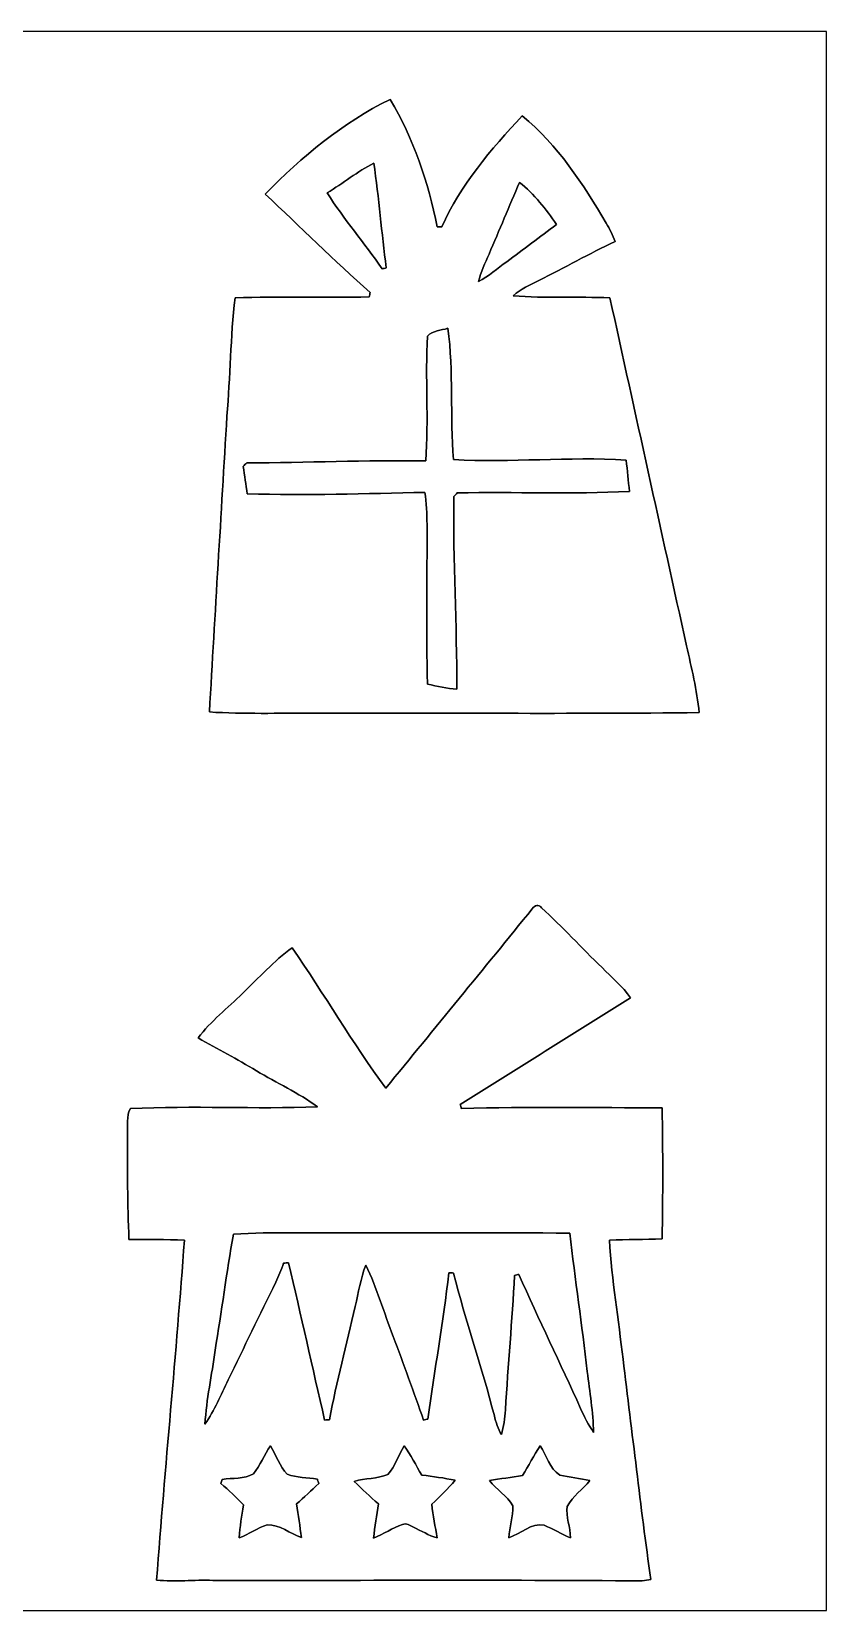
# Model space of a CAD drawing. Header units: centimetres. Extents: x -16.8 to 16.8, y -16.7 to 16.7.
# Drawn here: x 0 to 16.77, y -16.67 to 16.67 of the extents above; entities that cross this region are included whole.
import ezdxf

# ---------------------------------------------------------------- set-up
doc = ezdxf.new("R2010")
doc.units = ezdxf.units.CM
doc.header["$MEASUREMENT"] = 0
doc.layers.add('Layer 1', color=7, linetype='Continuous')

msp = doc.modelspace()

# ---------------------------------------------------------------- linework, layer by layer
at = {"layer": 'Layer 1', "color": 7}
for points, knots in [([(-16.77458, 16.66875), (-16.77458, 16.66875), (16.77458, 16.66875), (16.77458, 16.66875), (16.77458, 16.66875), (16.77458, 16.66875), (16.77458, -16.66875), (16.77458, -16.66875), (16.77458, -16.66875), (16.77458, -16.66875), (-16.77458, -16.66875), (-16.77458, -16.66875), (-16.77458, -16.66875), (-16.77458, -16.66875), (-16.77458, 16.66875), (-16.77458, 16.66875), (-16.77458, 16.66875), (-16.77458, 16.66875), (-16.77458, 16.66875), (-16.77458, 16.66875)], [0, 0, 0, 0, 0.16666667, 0.16666667, 0.16666667, 0.16666667, 0.33333333, 0.33333333, 0.33333333, 0.33333333, 0.5, 0.5, 0.5, 0.5, 0.66666667, 0.66666667, 0.66666667, 0.66666667, 1, 1, 1, 1]), ([(4.93113, 13.23693), (5.6702, 12.54654), (6.38598, 11.83076), (7.14375, 11.15977), (7.14375, 11.15977), (7.13952, 11.13684), (7.13105, 11.09063), (7.12682, 11.0677), (7.12682, 11.0677), (6.18243, 11.04406), (5.23734, 11.07687), (4.29295, 11.04829), (4.29295, 11.04829), (4.19735, 10.21856), (4.19417, 9.38177), (4.12115, 8.55027), (4.12115, 8.55027), (4.00297, 6.46712), (3.86927, 4.38503), (3.75356, 2.30188), (3.75356, 2.30188), (4.48275, 2.25601), (5.21406, 2.27965), (5.94431, 2.27577), (5.94431, 2.27577), (8.65893, 2.28388), (11.37391, 2.25813), (14.08818, 2.28847), (14.08818, 2.28847), (14.04549, 2.76613), (13.92449, 3.23109), (13.8243, 3.69852), (13.8243, 3.69852), (13.27997, 6.14786), (12.74516, 8.59931), (12.2047, 11.04971), (12.2047, 11.04971), (11.52454, 11.07123), (10.84298, 11.03559), (10.16423, 11.09098), (10.16423, 11.09098), (10.32157, 11.2335), (10.52019, 11.31641), (10.70575, 11.41448), (10.70575, 11.41448), (11.24514, 11.68224), (11.77114, 11.97716), (12.31406, 12.23786), (12.31406, 12.23786), (12.26644, 12.37192), (12.20082, 12.49892), (12.1285, 12.62133), (12.1285, 12.62133), (11.64202, 13.44965), (11.10368, 14.27304), (10.35438, 14.88863), (10.35438, 14.88863), (9.69327, 14.18414), (9.05686, 13.4306), (8.65505, 12.54407), (8.65505, 12.54407), (8.63177, 12.54372), (8.58449, 12.54372), (8.56121, 12.54337), (8.56121, 12.54337), (8.37071, 13.48317), (8.06379, 14.41274), (7.56497, 15.23577), (7.56497, 15.23577), (6.56555, 14.74964), (5.70583, 14.02468), (4.93113, 13.23693), (4.93113, 13.23693), (4.93113, 13.23693), (4.93113, 13.23693), (4.93113, 13.23693)], [0, 0, 0, 0, 0.05, 0.05, 0.05, 0.05, 0.1, 0.1, 0.1, 0.1, 0.15, 0.15, 0.15, 0.15, 0.2, 0.2, 0.2, 0.2, 0.25, 0.25, 0.25, 0.25, 0.3, 0.3, 0.3, 0.3, 0.35, 0.35, 0.35, 0.35, 0.4, 0.4, 0.4, 0.4, 0.45, 0.45, 0.45, 0.45, 0.5, 0.5, 0.5, 0.5, 0.55, 0.55, 0.55, 0.55, 0.6, 0.6, 0.6, 0.6, 0.65, 0.65, 0.65, 0.65, 0.7, 0.7, 0.7, 0.7, 0.75, 0.75, 0.75, 0.75, 0.8, 0.8, 0.8, 0.8, 0.85, 0.85, 0.85, 0.85, 0.9, 0.9, 0.9, 0.9, 1, 1, 1, 1]), ([(6.23958, 13.26197), (6.57084, 13.46553), (6.87599, 13.71388), (7.22312, 13.89168), (7.22312, 13.89168), (7.33143, 13.15685), (7.38576, 12.41566), (7.48594, 11.67977), (7.48594, 11.67977), (7.46407, 11.67447), (7.41997, 11.66354), (7.3981, 11.65789), (7.3981, 11.65789), (7.02839, 12.20435), (6.5913, 12.70353), (6.23958, 13.26197)], [0, 0, 0, 0, 0.2, 0.2, 0.2, 0.2, 0.4, 0.4, 0.4, 0.4, 0.6, 0.6, 0.6, 0.6, 1, 1, 1, 1]), ([(10.29935, 13.48493), (10.60979, 13.23763), (10.85815, 12.9219), (11.07863, 12.59381), (11.07863, 12.59381), (10.72797, 12.33311), (10.37625, 12.07382), (10.02982, 11.80712), (10.02982, 11.80712), (9.82839, 11.66989), (9.65059, 11.49526), (9.42869, 11.39014), (9.42869, 11.39014), (9.48267, 11.59157), (9.57157, 11.78101), (9.65412, 11.97187), (9.65412, 11.97187), (9.87672, 12.47281), (10.07604, 12.98399), (10.29935, 13.48493)], [0, 0, 0, 0, 0.16666667, 0.16666667, 0.16666667, 0.16666667, 0.33333333, 0.33333333, 0.33333333, 0.33333333, 0.5, 0.5, 0.5, 0.5, 0.66666667, 0.66666667, 0.66666667, 0.66666667, 1, 1, 1, 1]), ([(8.35589, 10.23832), (8.46314, 10.35861), (8.642, 10.35614), (8.78664, 10.40412), (8.78664, 10.40412), (8.90834, 9.48408), (8.83214, 8.5531), (8.9027, 7.63023), (8.9027, 7.63023), (10.11661, 7.56109), (11.33334, 7.69867), (12.54831, 7.62035), (12.54831, 7.62035), (12.57335, 7.40022), (12.59699, 7.18009), (12.61674, 6.9596), (12.61674, 6.9596), (11.40742, 6.89751), (10.19563, 6.95149), (8.98525, 6.92856), (8.98525, 6.92856), (8.9602, 6.90316), (8.93586, 6.87776), (8.91152, 6.85236), (8.91152, 6.85236), (8.89317, 5.49593), (8.97572, 4.14055), (8.97749, 2.78377), (8.97749, 2.78377), (8.76723, 2.80035), (8.56051, 2.84586), (8.35484, 2.89066), (8.35484, 2.89066), (8.32838, 4.01426), (8.34919, 5.13821), (8.34602, 6.26181), (8.34602, 6.26181), (8.33861, 6.48829), (8.34037, 6.71618), (8.30121, 6.93949), (8.30121, 6.93949), (7.05167, 6.91162), (5.80178, 6.86999), (4.55189, 6.9088), (4.55189, 6.9088), (4.52402, 7.10177), (4.49615, 7.29474), (4.46546, 7.487), (4.46546, 7.487), (4.49051, 7.5124), (4.51626, 7.53745), (4.54201, 7.56214), (4.54201, 7.56214), (5.80072, 7.5625), (7.05802, 7.62459), (8.31709, 7.60307), (8.31709, 7.60307), (8.38376, 8.48007), (8.30545, 9.36237), (8.35589, 10.23832)], [0, 0, 0, 0, 0.0625, 0.0625, 0.0625, 0.0625, 0.125, 0.125, 0.125, 0.125, 0.1875, 0.1875, 0.1875, 0.1875, 0.25, 0.25, 0.25, 0.25, 0.3125, 0.3125, 0.3125, 0.3125, 0.375, 0.375, 0.375, 0.375, 0.4375, 0.4375, 0.4375, 0.4375, 0.5, 0.5, 0.5, 0.5, 0.5625, 0.5625, 0.5625, 0.5625, 0.625, 0.625, 0.625, 0.625, 0.6875, 0.6875, 0.6875, 0.6875, 0.75, 0.75, 0.75, 0.75, 0.8125, 0.8125, 0.8125, 0.8125, 0.875, 0.875, 0.875, 0.875, 1, 1, 1, 1]), ([(10.56746, -1.85279), (9.54123, -3.11891), (8.50688, -4.37903), (7.47536, -5.64092), (7.47536, -5.64092), (6.76875, -4.68595), (6.17396, -3.65337), (5.49945, -2.67547), (5.49945, -2.67547), (5.11351, -2.95451), (4.79707, -3.31541), (4.45206, -3.64067), (4.45206, -3.64067), (4.13949, -3.95393), (3.78178, -4.22628), (3.51367, -4.58117), (3.51367, -4.58117), (3.9243, -4.81154), (4.34128, -5.03132), (4.74486, -5.27403), (4.74486, -5.27403), (5.17243, -5.53156), (5.62927, -5.7404), (6.03567, -6.03285), (6.03567, -6.03285), (4.71911, -6.08824), (3.39972, -6.00745), (2.08456, -6.07166), (2.08456, -6.07166), (1.98896, -6.23499), (2.04047, -6.43502), (2.02353, -6.61423), (2.02353, -6.61423), (2.02882, -7.35436), (2.01789, -8.09519), (2.05528, -8.83461), (2.05528, -8.83461), (2.44475, -8.83603), (2.83457, -8.83744), (3.22474, -8.84943), (3.22474, -8.84943), (3.05082, -11.24409), (2.8194, -13.63486), (2.63772, -16.02916), (2.63772, -16.02916), (3.03318, -16.06479), (3.43076, -16.02211), (3.82764, -16.0341), (3.82764, -16.0341), (6.84812, -16.03939), (9.86896, -16.02034), (12.88909, -16.04539), (12.88909, -16.04539), (12.94906, -16.03975), (13.00903, -16.02811), (13.06901, -16.01752), (13.06901, -16.01752), (12.85064, -14.47024), (12.67742, -12.91625), (12.48269, -11.36579), (12.48269, -11.36579), (12.38814, -10.52724), (12.24209, -9.69363), (12.19517, -8.85049), (12.19517, -8.85049), (12.5663, -8.83885), (12.93742, -8.83497), (13.30889, -8.82403), (13.30889, -8.82403), (13.3223, -7.90222), (13.32547, -6.98006), (13.30607, -6.05861), (13.30607, -6.05861), (11.89355, -6.05014), (10.47997, -6.03109), (9.06815, -6.07131), (9.06815, -6.07131), (9.06286, -6.04943), (9.05192, -6.00534), (9.04663, -5.98311), (9.04663, -5.98311), (10.24608, -5.23734), (11.43847, -4.48063), (12.63862, -3.73592), (12.63862, -3.73592), (12.47916, -3.48791), (12.23857, -3.30764), (12.03925, -3.09492), (12.03925, -3.09492), (11.60639, -2.68146), (11.20634, -2.23344), (10.76219, -1.83233), (10.76219, -1.83233), (10.7061, -1.74449), (10.6112, -1.78682), (10.56746, -1.85279)], [0, 0, 0, 0, 0.04, 0.04, 0.04, 0.04, 0.08, 0.08, 0.08, 0.08, 0.12, 0.12, 0.12, 0.12, 0.16, 0.16, 0.16, 0.16, 0.2, 0.2, 0.2, 0.2, 0.24, 0.24, 0.24, 0.24, 0.28, 0.28, 0.28, 0.28, 0.32, 0.32, 0.32, 0.32, 0.36, 0.36, 0.36, 0.36, 0.4, 0.4, 0.4, 0.4, 0.44, 0.44, 0.44, 0.44, 0.48, 0.48, 0.48, 0.48, 0.52, 0.52, 0.52, 0.52, 0.56, 0.56, 0.56, 0.56, 0.6, 0.6, 0.6, 0.6, 0.64, 0.64, 0.64, 0.64, 0.68, 0.68, 0.68, 0.68, 0.72, 0.72, 0.72, 0.72, 0.76, 0.76, 0.76, 0.76, 0.8, 0.8, 0.8, 0.8, 0.84, 0.84, 0.84, 0.84, 0.88, 0.88, 0.88, 0.88, 0.92, 0.92, 0.92, 0.92, 1, 1, 1, 1]), ([(4.25803, -8.72349), (5.10117, -8.66951), (5.94677, -8.70444), (6.79097, -8.69632), (6.79097, -8.69632), (8.31321, -8.70126), (9.8358, -8.68468), (11.35803, -8.70373), (11.35803, -8.70373), (11.47516, -9.67846), (11.6138, -10.65071), (11.72704, -11.62579), (11.72704, -11.62579), (11.77678, -12.05406), (11.85369, -12.48022), (11.85968, -12.91272), (11.85968, -12.91272), (11.75844, -12.74762), (11.66248, -12.5797), (11.58452, -12.40261), (11.58452, -12.40261), (11.16154, -11.45469), (10.70222, -10.52371), (10.28382, -9.57404), (10.28382, -9.57404), (10.26125, -9.57933), (10.21609, -9.58991), (10.19351, -9.5952), (10.19351, -9.5952), (10.14342, -10.54312), (10.05522, -11.48856), (10.0009, -12.43612), (10.0009, -12.43612), (9.98784, -12.61075), (9.96139, -12.78502), (9.91658, -12.95506), (9.91658, -12.95506), (9.84356, -12.83264), (9.79876, -12.69577), (9.7663, -12.55818), (9.7663, -12.55818), (9.50383, -11.54642), (9.16376, -10.55652), (8.90446, -9.54405), (8.90446, -9.54405), (8.87942, -9.5437), (8.83003, -9.54299), (8.80533, -9.54299), (8.80533, -9.54299), (8.69244, -10.57592), (8.5023, -11.59863), (8.36224, -12.62803), (8.36224, -12.62803), (8.34002, -12.63403), (8.29522, -12.64602), (8.27299, -12.65202), (8.27299, -12.65202), (8.06591, -12.06077), (7.85213, -11.47233), (7.63376, -10.88531), (7.63376, -10.88531), (7.43444, -10.38437), (7.29156, -9.8612), (7.05167, -9.37683), (7.05167, -9.37683), (6.94796, -9.65976), (6.89892, -9.95856), (6.82837, -10.25102), (6.82837, -10.25102), (6.65268, -11.04971), (6.43008, -11.83781), (6.28932, -12.64391), (6.28932, -12.64391), (6.26322, -12.64532), (6.21136, -12.64779), (6.18525, -12.64885), (6.18525, -12.64885), (5.92667, -11.54289), (5.68784, -10.43199), (5.42184, -9.3278), (5.42184, -9.3278), (5.39609, -9.32991), (5.34458, -9.33485), (5.31883, -9.33732), (5.31883, -9.33732), (5.26874, -9.47385), (5.21547, -9.60931), (5.15161, -9.73984), (5.15161, -9.73984), (4.81365, -10.42564), (4.48522, -11.11603), (4.1469, -11.80112), (4.1469, -11.80112), (3.98992, -12.11545), (3.86539, -12.44741), (3.65901, -12.73457), (3.65901, -12.73457), (3.69076, -12.2107), (3.8033, -11.69599), (3.87315, -11.17635), (3.87315, -11.17635), (4.00932, -10.36002), (4.11409, -9.53876), (4.25803, -8.72349)], [0, 0, 0, 0, 0.03703704, 0.03703704, 0.03703704, 0.03703704, 0.07407407, 0.07407407, 0.07407407, 0.07407407, 0.11111111, 0.11111111, 0.11111111, 0.11111111, 0.14814815, 0.14814815, 0.14814815, 0.14814815, 0.18518519, 0.18518519, 0.18518519, 0.18518519, 0.22222222, 0.22222222, 0.22222222, 0.22222222, 0.25925926, 0.25925926, 0.25925926, 0.25925926, 0.2962963, 0.2962963, 0.2962963, 0.2962963, 0.33333333, 0.33333333, 0.33333333, 0.33333333, 0.37037037, 0.37037037, 0.37037037, 0.37037037, 0.40740741, 0.40740741, 0.40740741, 0.40740741, 0.44444444, 0.44444444, 0.44444444, 0.44444444, 0.48148148, 0.48148148, 0.48148148, 0.48148148, 0.51851852, 0.51851852, 0.51851852, 0.51851852, 0.55555556, 0.55555556, 0.55555556, 0.55555556, 0.59259259, 0.59259259, 0.59259259, 0.59259259, 0.62962963, 0.62962963, 0.62962963, 0.62962963, 0.66666667, 0.66666667, 0.66666667, 0.66666667, 0.7037037, 0.7037037, 0.7037037, 0.7037037, 0.74074074, 0.74074074, 0.74074074, 0.74074074, 0.77777778, 0.77777778, 0.77777778, 0.77777778, 0.81481481, 0.81481481, 0.81481481, 0.81481481, 0.85185185, 0.85185185, 0.85185185, 0.85185185, 0.88888889, 0.88888889, 0.88888889, 0.88888889, 0.92592593, 0.92592593, 0.92592593, 0.92592593, 1, 1, 1, 1]), ([(4.68136, -13.78268), (4.83482, -13.60946), (4.90502, -13.37945), (5.04225, -13.19354), (5.04225, -13.19354), (5.16361, -13.38933), (5.23099, -13.62745), (5.39397, -13.79502), (5.39397, -13.79502), (5.59647, -13.86769), (5.81942, -13.86417), (6.03074, -13.89733), (6.03074, -13.89733), (6.03814, -13.92061), (6.05331, -13.96788), (6.06072, -13.99152), (6.06072, -13.99152), (5.90479, -14.13439), (5.75098, -14.27974), (5.59329, -14.42085), (5.59329, -14.42085), (5.62716, -14.65756), (5.6642, -14.89393), (5.6956, -15.13134), (5.6956, -15.13134), (5.45324, -15.04879), (5.24087, -14.84877), (4.97381, -14.86288), (4.97381, -14.86288), (4.76426, -14.92391), (4.58717, -15.06255), (4.3815, -15.13522), (4.3815, -15.13522), (4.38961, -14.90133), (4.44182, -14.67167), (4.47252, -14.44096), (4.47252, -14.44096), (4.318, -14.28503), (4.16313, -14.13051), (3.99732, -13.98764), (3.99732, -13.98764), (4.00332, -13.96647), (4.01567, -13.92484), (4.02202, -13.90368), (4.02202, -13.90368), (4.23686, -13.86311), (4.4891, -13.90544), (4.68136, -13.78268)], [0, 0, 0, 0, 0.07692308, 0.07692308, 0.07692308, 0.07692308, 0.15384615, 0.15384615, 0.15384615, 0.15384615, 0.23076923, 0.23076923, 0.23076923, 0.23076923, 0.30769231, 0.30769231, 0.30769231, 0.30769231, 0.38461538, 0.38461538, 0.38461538, 0.38461538, 0.46153846, 0.46153846, 0.46153846, 0.46153846, 0.53846154, 0.53846154, 0.53846154, 0.53846154, 0.61538462, 0.61538462, 0.61538462, 0.61538462, 0.69230769, 0.69230769, 0.69230769, 0.69230769, 0.76923077, 0.76923077, 0.76923077, 0.76923077, 0.84615385, 0.84615385, 0.84615385, 0.84615385, 1, 1, 1, 1]), ([(7.86095, -13.19248), (8.00876, -13.38439), (8.1093, -13.60629), (8.23701, -13.81125), (8.23701, -13.81125), (8.47196, -13.84265), (8.70797, -13.87052), (8.93974, -13.92132), (8.93974, -13.92132), (8.78417, -14.09806), (8.6166, -14.26457), (8.44621, -14.42755), (8.44621, -14.42755), (8.4709, -14.66603), (8.52099, -14.90133), (8.55768, -15.13805), (8.55768, -15.13805), (8.382, -15.08301), (8.22184, -14.99023), (8.0585, -14.90733), (8.0585, -14.90733), (7.9883, -14.87593), (7.90963, -14.82161), (7.82955, -14.85265), (7.82955, -14.85265), (7.61894, -14.93379), (7.42597, -15.05303), (7.21854, -15.14052), (7.21854, -15.14052), (7.24323, -14.89886), (7.28486, -14.65933), (7.31908, -14.41944), (7.31908, -14.41944), (7.14481, -14.26527), (6.97265, -14.10864), (6.80932, -13.94354), (6.80932, -13.94354), (7.04039, -13.87404), (7.29615, -13.89204), (7.51875, -13.79643), (7.51875, -13.79643), (7.67327, -13.62322), (7.74488, -13.39215), (7.86095, -13.19248)], [0, 0, 0, 0, 0.08333333, 0.08333333, 0.08333333, 0.08333333, 0.16666667, 0.16666667, 0.16666667, 0.16666667, 0.25, 0.25, 0.25, 0.25, 0.33333333, 0.33333333, 0.33333333, 0.33333333, 0.41666667, 0.41666667, 0.41666667, 0.41666667, 0.5, 0.5, 0.5, 0.5, 0.58333333, 0.58333333, 0.58333333, 0.58333333, 0.66666667, 0.66666667, 0.66666667, 0.66666667, 0.75, 0.75, 0.75, 0.75, 0.83333333, 0.83333333, 0.83333333, 0.83333333, 1, 1, 1, 1]), ([(10.36038, -13.82219), (10.48456, -13.61193), (10.60132, -13.39779), (10.73291, -13.19213), (10.73291, -13.19213), (10.8779, -13.39427), (10.92941, -13.66838), (11.14637, -13.81125), (11.14637, -13.81125), (11.35733, -13.85711), (11.57252, -13.88039), (11.78419, -13.92343), (11.78419, -13.92343), (11.63391, -14.11358), (11.42118, -14.25787), (11.30371, -14.47236), (11.30371, -14.47236), (11.27795, -14.69284), (11.36615, -14.91297), (11.37638, -15.13381), (11.37638, -15.13381), (11.1827, -15.06255), (11.0109, -14.94367), (10.81864, -14.87099), (10.81864, -14.87099), (10.54029, -14.81349), (10.32228, -15.05126), (10.07357, -15.13276), (10.07357, -15.13276), (10.08944, -14.90698), (10.16353, -14.68437), (10.15824, -14.4586), (10.15824, -14.4586), (10.03688, -14.24658), (9.8111, -14.11852), (9.66082, -13.92837), (9.66082, -13.92837), (9.8933, -13.88886), (10.12684, -13.85499), (10.36038, -13.82219)], [0, 0, 0, 0, 0.09090909, 0.09090909, 0.09090909, 0.09090909, 0.18181818, 0.18181818, 0.18181818, 0.18181818, 0.27272727, 0.27272727, 0.27272727, 0.27272727, 0.36363636, 0.36363636, 0.36363636, 0.36363636, 0.45454545, 0.45454545, 0.45454545, 0.45454545, 0.54545455, 0.54545455, 0.54545455, 0.54545455, 0.63636364, 0.63636364, 0.63636364, 0.63636364, 0.72727273, 0.72727273, 0.72727273, 0.72727273, 0.81818182, 0.81818182, 0.81818182, 0.81818182, 1, 1, 1, 1])]:
    msp.add_open_spline(points, degree=3, knots=knots, dxfattribs=at)
at = {"layer": 'Layer 1', "color": 251}
for points, knots in [([(4.93113, 13.23693), (5.70583, 14.02468), (6.56555, 14.74964), (7.56497, 15.23577), (7.56497, 15.23577), (8.06379, 14.41274), (8.37071, 13.48317), (8.56121, 12.54337), (8.56121, 12.54337), (8.58449, 12.54372), (8.63177, 12.54372), (8.65505, 12.54407), (8.65505, 12.54407), (9.05686, 13.4306), (9.69327, 14.18414), (10.35438, 14.88863), (10.35438, 14.88863), (11.10368, 14.27304), (11.64202, 13.44965), (12.1285, 12.62133), (12.1285, 12.62133), (12.20082, 12.49892), (12.26644, 12.37192), (12.31406, 12.23786), (12.31406, 12.23786), (11.77114, 11.97716), (11.24514, 11.68224), (10.70575, 11.41448), (10.70575, 11.41448), (10.52019, 11.31641), (10.32157, 11.2335), (10.16423, 11.09098), (10.16423, 11.09098), (10.84298, 11.03559), (11.52454, 11.07123), (12.2047, 11.04971), (12.2047, 11.04971), (12.74516, 8.59931), (13.27997, 6.14786), (13.8243, 3.69852), (13.8243, 3.69852), (13.92449, 3.23109), (14.04549, 2.76613), (14.08818, 2.28847), (14.08818, 2.28847), (11.37391, 2.25813), (8.65893, 2.28388), (5.94431, 2.27577), (5.94431, 2.27577), (5.21406, 2.27965), (4.48275, 2.25601), (3.75356, 2.30188), (3.75356, 2.30188), (3.86927, 4.38503), (4.00297, 6.46712), (4.12115, 8.55027), (4.12115, 8.55027), (4.19417, 9.38177), (4.19735, 10.21856), (4.29295, 11.04829), (4.29295, 11.04829), (5.23734, 11.07687), (6.18243, 11.04406), (7.12682, 11.0677), (7.12682, 11.0677), (7.13105, 11.09063), (7.13952, 11.13684), (7.14375, 11.15977), (7.14375, 11.15977), (6.38598, 11.83076), (5.6702, 12.54654), (4.93113, 13.23693), (4.93113, 13.23693), (4.93113, 13.23693), (4.93113, 13.23693), (4.93113, 13.23693)], [0, 0, 0, 0, 0.05, 0.05, 0.05, 0.05, 0.1, 0.1, 0.1, 0.1, 0.15, 0.15, 0.15, 0.15, 0.2, 0.2, 0.2, 0.2, 0.25, 0.25, 0.25, 0.25, 0.3, 0.3, 0.3, 0.3, 0.35, 0.35, 0.35, 0.35, 0.4, 0.4, 0.4, 0.4, 0.45, 0.45, 0.45, 0.45, 0.5, 0.5, 0.5, 0.5, 0.55, 0.55, 0.55, 0.55, 0.6, 0.6, 0.6, 0.6, 0.65, 0.65, 0.65, 0.65, 0.7, 0.7, 0.7, 0.7, 0.75, 0.75, 0.75, 0.75, 0.8, 0.8, 0.8, 0.8, 0.85, 0.85, 0.85, 0.85, 0.9, 0.9, 0.9, 0.9, 1, 1, 1, 1]), ([(6.23958, 13.26197), (6.5913, 12.70353), (7.02839, 12.20435), (7.3981, 11.65789), (7.3981, 11.65789), (7.41997, 11.66354), (7.46407, 11.67447), (7.48594, 11.67977), (7.48594, 11.67977), (7.38576, 12.41566), (7.33143, 13.15685), (7.22312, 13.89168), (7.22312, 13.89168), (6.87599, 13.71388), (6.57084, 13.46553), (6.23958, 13.26197), (6.23958, 13.26197), (6.23958, 13.26197), (6.23958, 13.26197), (6.23958, 13.26197)], [0, 0, 0, 0, 0.16666667, 0.16666667, 0.16666667, 0.16666667, 0.33333333, 0.33333333, 0.33333333, 0.33333333, 0.5, 0.5, 0.5, 0.5, 0.66666667, 0.66666667, 0.66666667, 0.66666667, 1, 1, 1, 1]), ([(10.29935, 13.48493), (10.07604, 12.98399), (9.87672, 12.47281), (9.65412, 11.97187), (9.65412, 11.97187), (9.57157, 11.78101), (9.48267, 11.59157), (9.42869, 11.39014), (9.42869, 11.39014), (9.65059, 11.49526), (9.82839, 11.66989), (10.02982, 11.80712), (10.02982, 11.80712), (10.37625, 12.07382), (10.72797, 12.33311), (11.07863, 12.59381), (11.07863, 12.59381), (10.85815, 12.9219), (10.60979, 13.23763), (10.29935, 13.48493), (10.29935, 13.48493), (10.29935, 13.48493), (10.29935, 13.48493), (10.29935, 13.48493)], [0, 0, 0, 0, 0.14285714, 0.14285714, 0.14285714, 0.14285714, 0.28571429, 0.28571429, 0.28571429, 0.28571429, 0.42857143, 0.42857143, 0.42857143, 0.42857143, 0.57142857, 0.57142857, 0.57142857, 0.57142857, 0.71428571, 0.71428571, 0.71428571, 0.71428571, 1, 1, 1, 1]), ([(8.35589, 10.23832), (8.30545, 9.36237), (8.38376, 8.48007), (8.31709, 7.60307), (8.31709, 7.60307), (7.05802, 7.62459), (5.80072, 7.5625), (4.54201, 7.56214), (4.54201, 7.56214), (4.51626, 7.53745), (4.49051, 7.5124), (4.46546, 7.487), (4.46546, 7.487), (4.49615, 7.29474), (4.52402, 7.10177), (4.55189, 6.9088), (4.55189, 6.9088), (5.80178, 6.86999), (7.05167, 6.91162), (8.30121, 6.93949), (8.30121, 6.93949), (8.34037, 6.71618), (8.33861, 6.48829), (8.34602, 6.26181), (8.34602, 6.26181), (8.34919, 5.13821), (8.32838, 4.01426), (8.35484, 2.89066), (8.35484, 2.89066), (8.56051, 2.84586), (8.76723, 2.80035), (8.97749, 2.78377), (8.97749, 2.78377), (8.97572, 4.14055), (8.89317, 5.49593), (8.91152, 6.85236), (8.91152, 6.85236), (8.93586, 6.87776), (8.9602, 6.90316), (8.98525, 6.92856), (8.98525, 6.92856), (10.19563, 6.95149), (11.40742, 6.89751), (12.61674, 6.9596), (12.61674, 6.9596), (12.59699, 7.18009), (12.57335, 7.40022), (12.54831, 7.62035), (12.54831, 7.62035), (11.33334, 7.69867), (10.11661, 7.56109), (8.9027, 7.63023), (8.9027, 7.63023), (8.83214, 8.5531), (8.90834, 9.48408), (8.78664, 10.40412), (8.78664, 10.40412), (8.642, 10.35614), (8.46314, 10.35861), (8.35589, 10.23832)], [0, 0, 0, 0, 0.0625, 0.0625, 0.0625, 0.0625, 0.125, 0.125, 0.125, 0.125, 0.1875, 0.1875, 0.1875, 0.1875, 0.25, 0.25, 0.25, 0.25, 0.3125, 0.3125, 0.3125, 0.3125, 0.375, 0.375, 0.375, 0.375, 0.4375, 0.4375, 0.4375, 0.4375, 0.5, 0.5, 0.5, 0.5, 0.5625, 0.5625, 0.5625, 0.5625, 0.625, 0.625, 0.625, 0.625, 0.6875, 0.6875, 0.6875, 0.6875, 0.75, 0.75, 0.75, 0.75, 0.8125, 0.8125, 0.8125, 0.8125, 0.875, 0.875, 0.875, 0.875, 1, 1, 1, 1]), ([(10.56746, -1.85279), (10.6112, -1.78682), (10.7061, -1.74449), (10.76219, -1.83233), (10.76219, -1.83233), (11.20634, -2.23344), (11.60639, -2.68146), (12.03925, -3.09492), (12.03925, -3.09492), (12.23857, -3.30764), (12.47916, -3.48791), (12.63862, -3.73592), (12.63862, -3.73592), (11.43847, -4.48063), (10.24608, -5.23734), (9.04663, -5.98311), (9.04663, -5.98311), (9.05192, -6.00534), (9.06286, -6.04943), (9.06815, -6.07131), (9.06815, -6.07131), (10.47997, -6.03109), (11.89355, -6.05014), (13.30607, -6.05861), (13.30607, -6.05861), (13.32547, -6.98006), (13.3223, -7.90222), (13.30889, -8.82403), (13.30889, -8.82403), (12.93742, -8.83497), (12.5663, -8.83885), (12.19517, -8.85049), (12.19517, -8.85049), (12.24209, -9.69363), (12.38814, -10.52724), (12.48269, -11.36579), (12.48269, -11.36579), (12.67742, -12.91625), (12.85064, -14.47024), (13.06901, -16.01752), (13.06901, -16.01752), (13.00903, -16.02811), (12.94906, -16.03975), (12.88909, -16.04539), (12.88909, -16.04539), (9.86896, -16.02034), (6.84812, -16.03939), (3.82764, -16.0341), (3.82764, -16.0341), (3.43076, -16.02211), (3.03318, -16.06479), (2.63772, -16.02916), (2.63772, -16.02916), (2.8194, -13.63486), (3.05082, -11.24409), (3.22474, -8.84943), (3.22474, -8.84943), (2.83457, -8.83744), (2.44475, -8.83603), (2.05528, -8.83461), (2.05528, -8.83461), (2.01789, -8.09519), (2.02882, -7.35436), (2.02353, -6.61423), (2.02353, -6.61423), (2.04047, -6.43502), (1.98896, -6.23499), (2.08456, -6.07166), (2.08456, -6.07166), (3.39972, -6.00745), (4.71911, -6.08824), (6.03567, -6.03285), (6.03567, -6.03285), (5.62927, -5.7404), (5.17243, -5.53156), (4.74486, -5.27403), (4.74486, -5.27403), (4.34128, -5.03132), (3.9243, -4.81154), (3.51367, -4.58117), (3.51367, -4.58117), (3.78178, -4.22628), (4.13949, -3.95393), (4.45206, -3.64067), (4.45206, -3.64067), (4.79707, -3.31541), (5.11351, -2.95451), (5.49945, -2.67547), (5.49945, -2.67547), (6.17396, -3.65337), (6.76875, -4.68595), (7.47536, -5.64092), (7.47536, -5.64092), (8.50688, -4.37903), (9.54123, -3.11891), (10.56746, -1.85279), (10.56746, -1.85279), (10.56746, -1.85279), (10.56746, -1.85279), (10.56746, -1.85279)], [0, 0, 0, 0, 0.03846154, 0.03846154, 0.03846154, 0.03846154, 0.07692308, 0.07692308, 0.07692308, 0.07692308, 0.11538462, 0.11538462, 0.11538462, 0.11538462, 0.15384615, 0.15384615, 0.15384615, 0.15384615, 0.19230769, 0.19230769, 0.19230769, 0.19230769, 0.23076923, 0.23076923, 0.23076923, 0.23076923, 0.26923077, 0.26923077, 0.26923077, 0.26923077, 0.30769231, 0.30769231, 0.30769231, 0.30769231, 0.34615385, 0.34615385, 0.34615385, 0.34615385, 0.38461538, 0.38461538, 0.38461538, 0.38461538, 0.42307692, 0.42307692, 0.42307692, 0.42307692, 0.46153846, 0.46153846, 0.46153846, 0.46153846, 0.5, 0.5, 0.5, 0.5, 0.53846154, 0.53846154, 0.53846154, 0.53846154, 0.57692308, 0.57692308, 0.57692308, 0.57692308, 0.61538462, 0.61538462, 0.61538462, 0.61538462, 0.65384615, 0.65384615, 0.65384615, 0.65384615, 0.69230769, 0.69230769, 0.69230769, 0.69230769, 0.73076923, 0.73076923, 0.73076923, 0.73076923, 0.76923077, 0.76923077, 0.76923077, 0.76923077, 0.80769231, 0.80769231, 0.80769231, 0.80769231, 0.84615385, 0.84615385, 0.84615385, 0.84615385, 0.88461538, 0.88461538, 0.88461538, 0.88461538, 0.92307692, 0.92307692, 0.92307692, 0.92307692, 1, 1, 1, 1]), ([(4.25803, -8.72349), (4.11409, -9.53876), (4.00932, -10.36002), (3.87315, -11.17635), (3.87315, -11.17635), (3.8033, -11.69599), (3.69076, -12.2107), (3.65901, -12.73457), (3.65901, -12.73457), (3.86539, -12.44741), (3.98992, -12.11545), (4.1469, -11.80112), (4.1469, -11.80112), (4.48522, -11.11603), (4.81365, -10.42564), (5.15161, -9.73984), (5.15161, -9.73984), (5.21547, -9.60931), (5.26874, -9.47385), (5.31883, -9.33732), (5.31883, -9.33732), (5.34458, -9.33485), (5.39609, -9.32991), (5.42184, -9.3278), (5.42184, -9.3278), (5.68784, -10.43199), (5.92667, -11.54289), (6.18525, -12.64885), (6.18525, -12.64885), (6.21136, -12.64779), (6.26322, -12.64532), (6.28932, -12.64391), (6.28932, -12.64391), (6.43008, -11.83781), (6.65268, -11.04971), (6.82837, -10.25102), (6.82837, -10.25102), (6.89892, -9.95856), (6.94796, -9.65976), (7.05167, -9.37683), (7.05167, -9.37683), (7.29156, -9.8612), (7.43444, -10.38437), (7.63376, -10.88531), (7.63376, -10.88531), (7.85213, -11.47233), (8.06591, -12.06077), (8.27299, -12.65202), (8.27299, -12.65202), (8.29522, -12.64602), (8.34002, -12.63403), (8.36224, -12.62803), (8.36224, -12.62803), (8.5023, -11.59863), (8.69244, -10.57592), (8.80533, -9.54299), (8.80533, -9.54299), (8.83003, -9.54299), (8.87942, -9.5437), (8.90446, -9.54405), (8.90446, -9.54405), (9.16376, -10.55652), (9.50383, -11.54642), (9.7663, -12.55818), (9.7663, -12.55818), (9.79876, -12.69577), (9.84356, -12.83264), (9.91658, -12.95506), (9.91658, -12.95506), (9.96139, -12.78502), (9.98784, -12.61075), (10.0009, -12.43612), (10.0009, -12.43612), (10.05522, -11.48856), (10.14342, -10.54312), (10.19351, -9.5952), (10.19351, -9.5952), (10.21609, -9.58991), (10.26125, -9.57933), (10.28382, -9.57404), (10.28382, -9.57404), (10.70222, -10.52371), (11.16154, -11.45469), (11.58452, -12.40261), (11.58452, -12.40261), (11.66248, -12.5797), (11.75844, -12.74762), (11.85968, -12.91272), (11.85968, -12.91272), (11.85369, -12.48022), (11.77678, -12.05406), (11.72704, -11.62579), (11.72704, -11.62579), (11.6138, -10.65071), (11.47516, -9.67846), (11.35803, -8.70373), (11.35803, -8.70373), (9.8358, -8.68468), (8.31321, -8.70126), (6.79097, -8.69632), (6.79097, -8.69632), (5.94677, -8.70444), (5.10117, -8.66951), (4.25803, -8.72349), (4.25803, -8.72349), (4.25803, -8.72349), (4.25803, -8.72349), (4.25803, -8.72349)], [0, 0, 0, 0, 0.03571429, 0.03571429, 0.03571429, 0.03571429, 0.07142857, 0.07142857, 0.07142857, 0.07142857, 0.10714286, 0.10714286, 0.10714286, 0.10714286, 0.14285714, 0.14285714, 0.14285714, 0.14285714, 0.17857143, 0.17857143, 0.17857143, 0.17857143, 0.21428571, 0.21428571, 0.21428571, 0.21428571, 0.25, 0.25, 0.25, 0.25, 0.28571429, 0.28571429, 0.28571429, 0.28571429, 0.32142857, 0.32142857, 0.32142857, 0.32142857, 0.35714286, 0.35714286, 0.35714286, 0.35714286, 0.39285714, 0.39285714, 0.39285714, 0.39285714, 0.42857143, 0.42857143, 0.42857143, 0.42857143, 0.46428571, 0.46428571, 0.46428571, 0.46428571, 0.5, 0.5, 0.5, 0.5, 0.53571429, 0.53571429, 0.53571429, 0.53571429, 0.57142857, 0.57142857, 0.57142857, 0.57142857, 0.60714286, 0.60714286, 0.60714286, 0.60714286, 0.64285714, 0.64285714, 0.64285714, 0.64285714, 0.67857143, 0.67857143, 0.67857143, 0.67857143, 0.71428571, 0.71428571, 0.71428571, 0.71428571, 0.75, 0.75, 0.75, 0.75, 0.78571429, 0.78571429, 0.78571429, 0.78571429, 0.82142857, 0.82142857, 0.82142857, 0.82142857, 0.85714286, 0.85714286, 0.85714286, 0.85714286, 0.89285714, 0.89285714, 0.89285714, 0.89285714, 0.92857143, 0.92857143, 0.92857143, 0.92857143, 1, 1, 1, 1]), ([(4.68136, -13.78268), (4.4891, -13.90544), (4.23686, -13.86311), (4.02202, -13.90368), (4.02202, -13.90368), (4.01567, -13.92484), (4.00332, -13.96647), (3.99732, -13.98764), (3.99732, -13.98764), (4.16313, -14.13051), (4.318, -14.28503), (4.47252, -14.44096), (4.47252, -14.44096), (4.44182, -14.67167), (4.38961, -14.90133), (4.3815, -15.13522), (4.3815, -15.13522), (4.58717, -15.06255), (4.76426, -14.92391), (4.97381, -14.86288), (4.97381, -14.86288), (5.24087, -14.84877), (5.45324, -15.04879), (5.6956, -15.13134), (5.6956, -15.13134), (5.6642, -14.89393), (5.62716, -14.65756), (5.59329, -14.42085), (5.59329, -14.42085), (5.75098, -14.27974), (5.90479, -14.13439), (6.06072, -13.99152), (6.06072, -13.99152), (6.05331, -13.96788), (6.03814, -13.92061), (6.03074, -13.89733), (6.03074, -13.89733), (5.81942, -13.86417), (5.59647, -13.86769), (5.39397, -13.79502), (5.39397, -13.79502), (5.23099, -13.62745), (5.16361, -13.38933), (5.04225, -13.19354), (5.04225, -13.19354), (4.90502, -13.37945), (4.83482, -13.60946), (4.68136, -13.78268), (4.68136, -13.78268), (4.68136, -13.78268), (4.68136, -13.78268), (4.68136, -13.78268)], [0, 0, 0, 0, 0.07142857, 0.07142857, 0.07142857, 0.07142857, 0.14285714, 0.14285714, 0.14285714, 0.14285714, 0.21428571, 0.21428571, 0.21428571, 0.21428571, 0.28571429, 0.28571429, 0.28571429, 0.28571429, 0.35714286, 0.35714286, 0.35714286, 0.35714286, 0.42857143, 0.42857143, 0.42857143, 0.42857143, 0.5, 0.5, 0.5, 0.5, 0.57142857, 0.57142857, 0.57142857, 0.57142857, 0.64285714, 0.64285714, 0.64285714, 0.64285714, 0.71428571, 0.71428571, 0.71428571, 0.71428571, 0.78571429, 0.78571429, 0.78571429, 0.78571429, 0.85714286, 0.85714286, 0.85714286, 0.85714286, 1, 1, 1, 1]), ([(7.86095, -13.19248), (7.74488, -13.39215), (7.67327, -13.62322), (7.51875, -13.79643), (7.51875, -13.79643), (7.29615, -13.89204), (7.04039, -13.87404), (6.80932, -13.94354), (6.80932, -13.94354), (6.97265, -14.10864), (7.14481, -14.26527), (7.31908, -14.41944), (7.31908, -14.41944), (7.28486, -14.65933), (7.24323, -14.89886), (7.21854, -15.14052), (7.21854, -15.14052), (7.42597, -15.05303), (7.61894, -14.93379), (7.82955, -14.85265), (7.82955, -14.85265), (7.90963, -14.82161), (7.9883, -14.87593), (8.0585, -14.90733), (8.0585, -14.90733), (8.22184, -14.99023), (8.382, -15.08301), (8.55768, -15.13805), (8.55768, -15.13805), (8.52099, -14.90133), (8.4709, -14.66603), (8.44621, -14.42755), (8.44621, -14.42755), (8.6166, -14.26457), (8.78417, -14.09806), (8.93974, -13.92132), (8.93974, -13.92132), (8.70797, -13.87052), (8.47196, -13.84265), (8.23701, -13.81125), (8.23701, -13.81125), (8.1093, -13.60629), (8.00876, -13.38439), (7.86095, -13.19248), (7.86095, -13.19248), (7.86095, -13.19248), (7.86095, -13.19248), (7.86095, -13.19248)], [0, 0, 0, 0, 0.07692308, 0.07692308, 0.07692308, 0.07692308, 0.15384615, 0.15384615, 0.15384615, 0.15384615, 0.23076923, 0.23076923, 0.23076923, 0.23076923, 0.30769231, 0.30769231, 0.30769231, 0.30769231, 0.38461538, 0.38461538, 0.38461538, 0.38461538, 0.46153846, 0.46153846, 0.46153846, 0.46153846, 0.53846154, 0.53846154, 0.53846154, 0.53846154, 0.61538462, 0.61538462, 0.61538462, 0.61538462, 0.69230769, 0.69230769, 0.69230769, 0.69230769, 0.76923077, 0.76923077, 0.76923077, 0.76923077, 0.84615385, 0.84615385, 0.84615385, 0.84615385, 1, 1, 1, 1]), ([(10.36038, -13.82219), (10.12684, -13.85499), (9.8933, -13.88886), (9.66082, -13.92837), (9.66082, -13.92837), (9.8111, -14.11852), (10.03688, -14.24658), (10.15824, -14.4586), (10.15824, -14.4586), (10.16353, -14.68437), (10.08944, -14.90698), (10.07357, -15.13276), (10.07357, -15.13276), (10.32228, -15.05126), (10.54029, -14.81349), (10.81864, -14.87099), (10.81864, -14.87099), (11.0109, -14.94367), (11.1827, -15.06255), (11.37638, -15.13381), (11.37638, -15.13381), (11.36615, -14.91297), (11.27795, -14.69284), (11.30371, -14.47236), (11.30371, -14.47236), (11.42118, -14.25787), (11.63391, -14.11358), (11.78419, -13.92343), (11.78419, -13.92343), (11.57252, -13.88039), (11.35733, -13.85711), (11.14637, -13.81125), (11.14637, -13.81125), (10.92941, -13.66838), (10.8779, -13.39427), (10.73291, -13.19213), (10.73291, -13.19213), (10.60132, -13.39779), (10.48456, -13.61193), (10.36038, -13.82219)], [0, 0, 0, 0, 0.09090909, 0.09090909, 0.09090909, 0.09090909, 0.18181818, 0.18181818, 0.18181818, 0.18181818, 0.27272727, 0.27272727, 0.27272727, 0.27272727, 0.36363636, 0.36363636, 0.36363636, 0.36363636, 0.45454545, 0.45454545, 0.45454545, 0.45454545, 0.54545455, 0.54545455, 0.54545455, 0.54545455, 0.63636364, 0.63636364, 0.63636364, 0.63636364, 0.72727273, 0.72727273, 0.72727273, 0.72727273, 0.81818182, 0.81818182, 0.81818182, 0.81818182, 1, 1, 1, 1])]:
    msp.add_open_spline(points, degree=3, knots=knots, dxfattribs=at)

doc.saveas('drawing.dxf')
